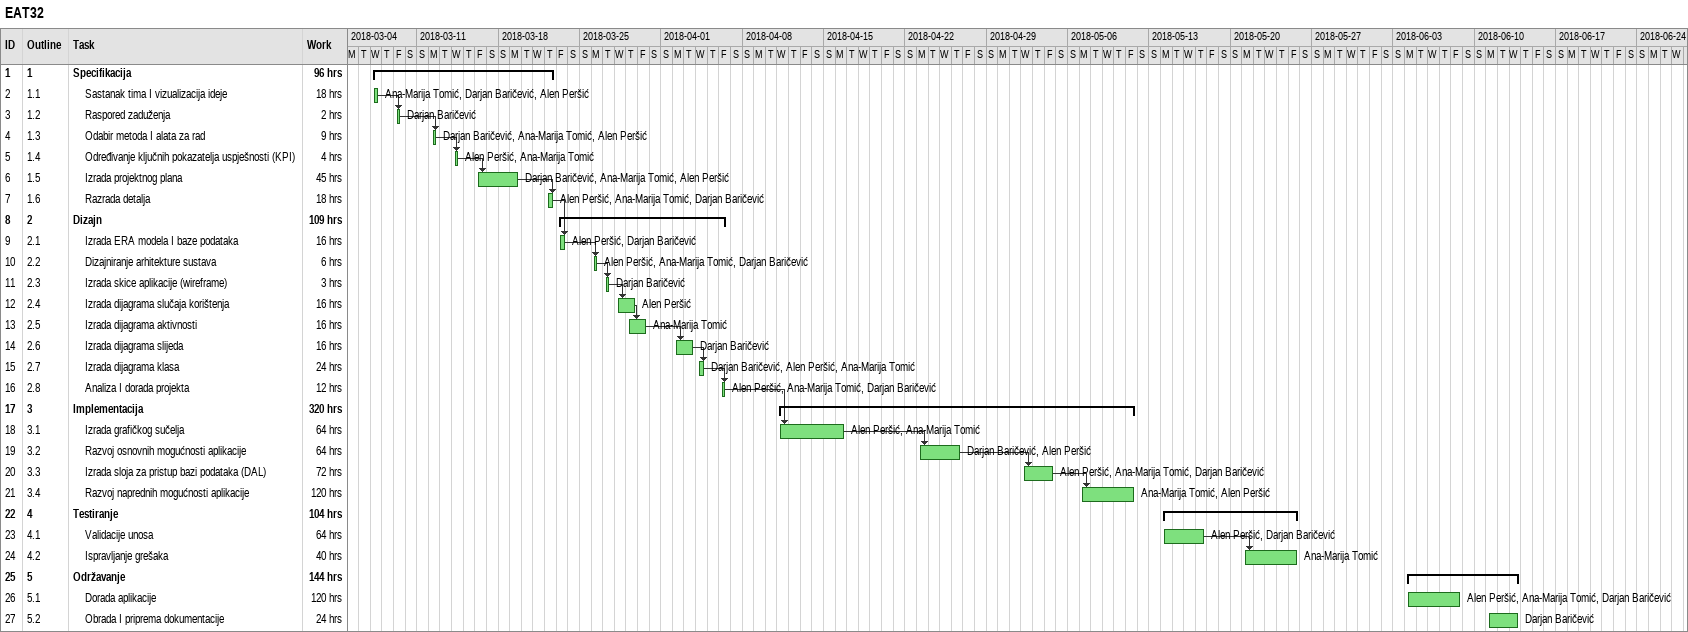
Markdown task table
EAT32

| ID | WBS | Task | Start | Finish | Predecessors | Resources | Work (h) |
|---|---|---|---|---|---|---|---|
| 1 | 1 | **Specifikacija** | 2018-03-07 | 2018-03-22 |  |  | 96 |
| 2 | 1.1 | Sastanak tima I vizualizacija ideje | 2018-03-07 | 2018-03-07 |  | Ana-Marija Tomić, Darjan Baričević, Alen Peršić | 18 |
| 3 | 1.2 | Raspored zaduženja | 2018-03-09 | 2018-03-09 | 2 | Darjan Baričević | 2 |
| 4 | 1.3 | Odabir metoda I alata za rad | 2018-03-12 | 2018-03-12 | 3 | Darjan Baričević, Ana-Marija Tomić, Alen Peršić | 9 |
| 5 | 1.4 | Određivanje ključnih pokazatelja uspješnosti (KPI) | 2018-03-14 | 2018-03-14 | 4 | Alen Peršić, Ana-Marija Tomić | 4 |
| 6 | 1.5 | Izrada projektnog plana | 2018-03-16 | 2018-03-19 | 5 | Darjan Baričević, Ana-Marija Tomić, Alen Peršić | 45 |
| 7 | 1.6 | Razrada detalja | 2018-03-22 | 2018-03-22 | 6 | Alen Peršić, Ana-Marija Tomić, Darjan Baričević | 18 |
| 8 | 2 | **Dizajn** | 2018-03-23 | 2018-04-06 |  |  | 109 |
| 9 | 2.1 | Izrada ERA modela I baze podataka | 2018-03-23 | 2018-03-23 | 7 | Alen Peršić, Darjan Baričević | 16 |
| 10 | 2.2 | Dizajniranje arhitekture sustava | 2018-03-26 | 2018-03-26 | 9 | Alen Peršić, Ana-Marija Tomić, Darjan Baričević | 6 |
| 11 | 2.3 | Izrada skice aplikacije (wireframe) | 2018-03-27 | 2018-03-27 | 10 | Darjan Baričević | 3 |
| 12 | 2.4 | Izrada dijagrama slučaja korištenja | 2018-03-28 | 2018-03-29 | 11 | Alen Peršić | 16 |
| 13 | 2.5 | Izrada dijagrama aktivnosti | 2018-03-29 | 2018-03-30 | 12 | Ana-Marija Tomić | 16 |
| 14 | 2.6 | Izrada dijagrama slijeda | 2018-04-02 | 2018-04-03 | 13 | Darjan Baričević | 16 |
| 15 | 2.7 | Izrada dijagrama klasa | 2018-04-04 | 2018-04-04 | 14 | Darjan Baričević, Alen Peršić, Ana-Marija Tomić | 24 |
| 16 | 2.8 | Analiza I dorada projekta | 2018-04-06 | 2018-04-06 | 15 | Alen Peršić, Ana-Marija Tomić, Darjan Baričević | 12 |
| 17 | 3 | **Implementacija** | 2018-04-11 | 2018-05-11 |  |  | 320 |
| 18 | 3.1 | Izrada grafičkog sučelja | 2018-04-11 | 2018-04-16 | 16 | Alen Peršić, Ana-Marija Tomić | 64 |
| 19 | 3.2 | Razvoj osnovnih mogućnosti aplikacije | 2018-04-23 | 2018-04-26 | 18 | Darjan Baričević, Alen Peršić | 64 |
| 20 | 3.3 | Izrada sloja za pristup bazi podataka (DAL) | 2018-05-02 | 2018-05-04 | 19 | Alen Peršić, Ana-Marija Tomić, Darjan Baričević | 72 |
| 21 | 3.4 | Razvoj naprednih mogućnosti aplikacije | 2018-05-07 | 2018-05-11 | 20 | Ana-Marija Tomić, Alen Peršić | 120 |
| 22 | 4 | **Testiranje** | 2018-05-14 | 2018-05-25 |  |  | 104 |
| 23 | 4.1 | Validacije unosa | 2018-05-14 | 2018-05-17 |  | Alen Peršić, Darjan Baričević | 64 |
| 24 | 4.2 | Ispravljanje grešaka | 2018-05-21 | 2018-05-25 | 23 | Ana-Marija Tomić | 40 |
| 25 | 5 | **Održavanje** | 2018-06-04 | 2018-06-13 |  |  | 144 |
| 26 | 5.1 | Dorada aplikacije | 2018-06-04 | 2018-06-08 |  | Alen Peršić, Ana-Marija Tomić, Darjan Baričević | 120 |
| 27 | 5.2 | Obrada I priprema dokumentacije | 2018-06-11 | 2018-06-13 |  | Darjan Baričević | 24 |
